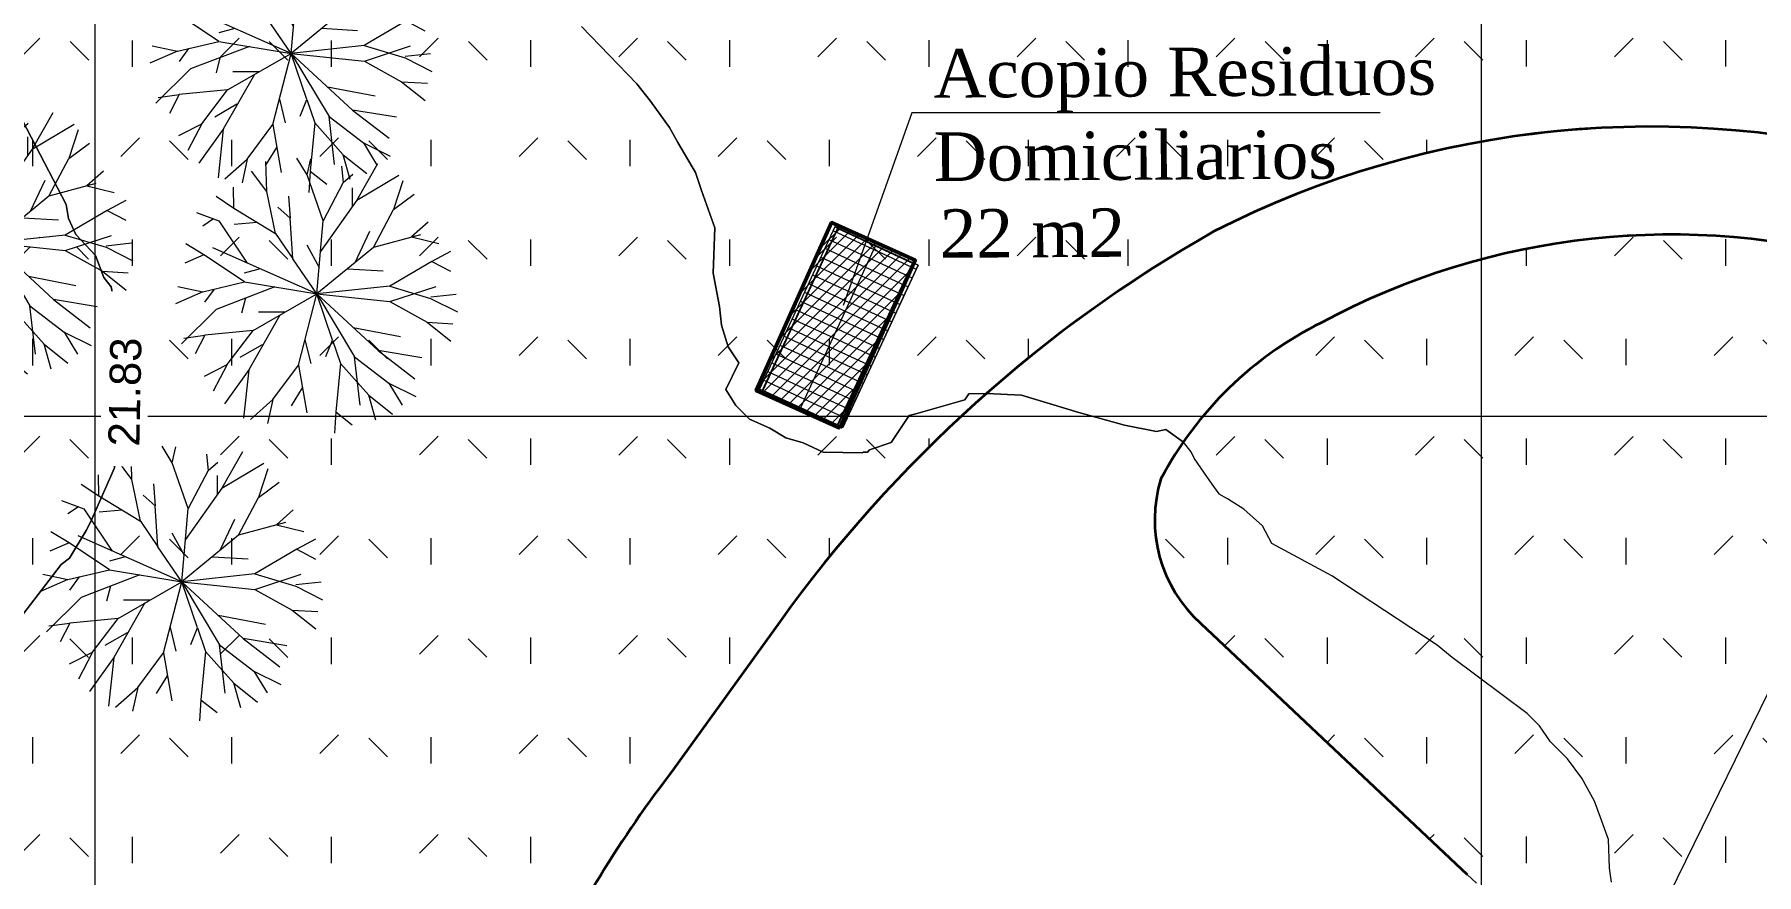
# Model space of a CAD drawing. Header units: metres. Extents: x -207 to 292, y -187 to 169.
# Drawn here: x -102.4 to -40.3, y 52.4 to 82.7 of the extents above; entities that cross this region are included whole.
import ezdxf

# ---------------------------------------------------------------- set-up
doc = ezdxf.new("R2010")
doc.units = ezdxf.units.M
for name, color, linetype, lineweight in [('A-FLOR', 7, 'Continuous', 9), ('A-ROOF', 7, 'Continuous', 9), ('A-ROOF-PATT', 7, 'Continuous', 9), ('ACHURADO', 7, 'Continuous', 9), ('arboles y arbustos', 7, 'Continuous', 9), ('BORDE CAMINO', 7, 'Continuous', 35), ('C-BLDG-PADS', 7, 'Continuous', 9), ('C-TOPO', 7, 'Continuous', 9), ('C-TOPO-LABL', 7, 'Continuous', 9), ('C-TOPO-MAJR', 7, 'Continuous', 35), ('edificios', 7, 'Continuous', 50), ('G-ANNO-TEXT', 7, 'Continuous', 9), ('grilla', 7, 'Continuous', 9), ('I-WALL', 7, 'Continuous', 9)]:
    doc.layers.add(name, color=color, linetype=linetype, lineweight=lineweight)
doc.layers.add('PR10-ARQ-PL-001-Emplazamiento-C-1_dwg', color=7, linetype='Continuous', lineweight=9, true_color=0x767676)
doc.layers.add('TEXTO', color=5, linetype='Continuous', lineweight=9, true_color=0x0000ff)
doc.styles.add('Arial_2', font='arial.ttf', dxfattribs={"height": 1.125})
doc.styles.add('Times New Roman', font='times.ttf', dxfattribs={"height": 1.75})
pattern_1 = [(90, (-655750.258, -5498481.082), (-3.592, 3.592), [0.9525, -6.232]), (45, (-655750.258, -5498481.082), (-3.5921024484, 3.5921024484), [0.9525, -4.127]), (135, (-655750.258, -5498481.082), (-3.5921024484, -3.5921024484), [0.9525, -4.127])]

# ---------------------------------------------------------------- blocks, each defined once
blk = doc.blocks.new('YADRAN_LASQUEMAS_ARQ_MO_006_E02_rvt-1-PLANTA EMPLAZAMIENTO ACTUALIZADO')
at = {"layer": 'A-ROOF-PATT', "true_color": 0x008040}
h = blk.add_hatch(dxfattribs=at)
h.set_pattern_fill('FP_50', color=116, style=0, pattern_type=2)
h.set_pattern_definition([(155.187, (-10.748, -17.468), (-0.1468803, -0.3176888), [])])
h.paths.add_polyline_path([(-74.806, 69.217), (-72.097, 75.077), (-73.569, 75.757), (-76.278, 69.898)])
h = blk.add_hatch(dxfattribs=at)
h.set_pattern_fill('FP_49', color=116, style=0, pattern_type=2)
h.set_pattern_definition([(155.187, (-10.241, -17.702), (-0.1468803, -0.3176888), [])])
h.paths.add_polyline_path([(-73.271, 68.507), (-70.561, 74.367), (-72.097, 75.077), (-74.806, 69.217)])
at = {"layer": 'A-FLOR'}
for p, q in [((-76.16, 69.854), (-73.459, 75.696)), ((-73.459, 75.696), (-76.16, 69.854)), ((-73.459, 75.696), (-70.762, 74.449)), ((-70.762, 74.449), (-73.459, 75.696)), ((-70.762, 74.449), (-73.463, 68.607)), ((-73.463, 68.607), (-70.762, 74.449)), ((-73.463, 68.607), (-76.16, 69.854)), ((-76.16, 69.854), (-73.463, 68.607))]:
    blk.add_line(p, q, dxfattribs=at)
at = {"layer": 'A-ROOF'}
for p, q in [((-73.569, 75.757), (-76.278, 69.898)), ((-73.569, 75.757), (-76.278, 69.898)), ((-72.097, 75.077), (-73.569, 75.757)), ((-73.569, 75.757), (-72.097, 75.077)), ((-72.097, 75.077), (-74.806, 69.217)), ((-72.097, 75.077), (-74.806, 69.217)), ((-70.561, 74.367), (-72.097, 75.077)), ((-72.097, 75.077), (-70.561, 74.367)), ((-73.271, 68.507), (-70.561, 74.367)), ((-70.561, 74.367), (-73.271, 68.507)), ((-74.806, 69.217), (-76.278, 69.898)), ((-76.278, 69.898), (-74.806, 69.217)), ((-73.271, 68.507), (-74.806, 69.217)), ((-74.806, 69.217), (-73.271, 68.507))]:
    blk.add_line(p, q, dxfattribs=at)
at = {"layer": 'I-WALL'}
for p, q in [((-73.468, 75.7), (-76.169, 69.859)), ((-76.169, 69.859), (-73.468, 75.7)), ((-73.459, 75.696), (-76.16, 69.854)), ((-76.16, 69.854), (-73.459, 75.696)), ((-73.468, 75.7), (-73.464, 75.709)), ((-73.464, 75.709), (-73.468, 75.7)), ((-70.758, 74.458), (-73.464, 75.709)), ((-73.464, 75.709), (-72.097, 75.077)), ((-72.101, 75.068), (-73.459, 75.696)), ((-73.459, 75.696), (-70.762, 74.449)), ((-72.097, 75.077), (-72.101, 75.068)), ((-70.762, 74.449), (-72.101, 75.068)), ((-72.097, 75.077), (-70.758, 74.458)), ((-71.463, 72.933), (-70.762, 74.449)), ((-70.762, 74.449), (-71.463, 72.933)), ((-71.454, 72.929), (-70.749, 74.454)), ((-70.749, 74.454), (-71.454, 72.929)), ((-70.758, 74.458), (-70.749, 74.454)), ((-70.758, 74.458), (-70.749, 74.454)), ((-72.794, 69.997), (-71.426, 72.957)), ((-71.426, 72.957), (-72.794, 69.997)), ((-72.785, 69.992), (-71.416, 72.952)), ((-71.416, 72.952), (-72.785, 69.992)), ((-71.454, 72.929), (-71.463, 72.933)), ((-71.454, 72.929), (-71.463, 72.933)), ((-71.426, 72.957), (-71.416, 72.952)), ((-71.426, 72.957), (-71.416, 72.952)), ((-76.173, 69.849), (-76.169, 69.859)), ((-76.169, 69.859), (-76.173, 69.849)), ((-76.173, 69.849), (-73.458, 68.594)), ((-74.806, 69.217), (-76.173, 69.849)), ((-76.16, 69.854), (-74.802, 69.226)), ((-73.463, 68.607), (-76.16, 69.854)), ((-73.463, 68.607), (-72.798, 70.045)), ((-72.798, 70.045), (-73.463, 68.607)), ((-73.454, 68.603), (-72.789, 70.041)), ((-72.789, 70.041), (-73.454, 68.603)), ((-72.798, 70.045), (-72.789, 70.041)), ((-72.798, 70.045), (-72.789, 70.041)), ((-72.785, 69.992), (-72.794, 69.997)), ((-72.785, 69.992), (-72.794, 69.997)), ((-74.806, 69.217), (-74.802, 69.226)), ((-73.458, 68.594), (-74.806, 69.217)), ((-74.802, 69.226), (-73.463, 68.607)), ((-73.454, 68.603), (-73.458, 68.594)), ((-73.458, 68.594), (-73.454, 68.603))]:
    blk.add_line(p, q, dxfattribs=at)
blk = doc.blocks.new('PR10-ARQ-PL-001-Emplazamiento-C-1_dwg_PR10-ARQ-PL-001-Emplazamiento-WIP-A_dwg_arbolito2-671575-PLANTA EMPLAZAMIENTO-674710-PLANTA EMPLAZAMIENTO ACTUALIZADO')
at = {"layer": 'arboles y arbustos'}
for p, q in [((-1368, 3061), (-1929, 3801)), ((79, 3660), (-283, 4264)), ((1704, 3199), (1704, 2495)), ((3531, 3446), (3194, 2410)), ((1878, 2746), (565, 895)), ((-3295, 2076), (-3678, 1817)), ((-2547, 1888), (-1721, 1960)), ((2336, 1620), (1807, 496)), ((-3637, 777), (-4331, 473)), ((76, 1135), (516, 326)), ((-1609, 271), (-2183, 115)), ((2821, 188), (1534, 261)), ((-3676, -555), (-4665, -988)), ((-3269, -458), (-3616, -929)), ((3068, -911), (4732, -361)), ((-2140, -787), (-2280, -1329)), ((5457, -647), (4542, -746)), ((-716, -1292), (-1676, -1292)), ((1739, -1838), (3454, -2164)), ((4413, -1655), (5341, -1707)), ((-4369, -2226), (-3610, -2120)), ((-2328, -2920), (-1527, -2458)), ((6, -2283), (211, -3139)), ((-2796, -3175), (-3300, -4141)), ((-2023, -3367), (-2208, -5117)), ((-482, -4668), (-87, -4026)), ((3034, -3854), (4001, -4335)), ((-1156, -4443), (-1342, -5303)), ((1114, -4886), (1071, -5652))]:
    blk.add_line(p, q, dxfattribs=at)
at = {"layer": 'arboles y arbustos', "flags": 128}
for points in [[(-2560, 2465), (-1063, 1554), (-1368, 3061), (-1401, 4150)], [(1385, 3388), (661, 2007), (79, 3660), (221, 4243)], [(1322, 3974), (1385, 3388), (1728, 3690)], [(2623, 4059), (1878, 2746), (3390, 3652)], [(-3197, 2891), (-2560, 2465), (-2576, 3223)], [(-589, 2897), (-531, 2106), (-968, 2495)], [(4172, 1505), (2480, 1049), (3194, 2410), (3940, 2964)], [(-3908, 2302), (-3099, 2004), (-2078, 473)], [(-1063, 1554), (-433, 633), (-531, 2106)], [(2480, 1049), (433, -633), (661, 2007)], [(4449, 1960), (3842, 1426), (4838, 1183)], [(-4583, -358), (-3676, -555), (-2181, -197), (-3637, 777), (-4292, 1176)], [(-2181, -197), (433, -633), (-3312, 1026)], [(-1866, -1951), (433, -633), (-433, 633)], [(5254, 901), (4577, 540), (5249, 185)], [(4577, 540), (3067, -348), (433, -633), (2646, -2675)], [(-1080, -381), (-3199, -1193), (-4453, -2432)], [(3067, -348), (4539, -791), (5502, -1281)], [(-230, -3198), (433, -633), (1795, -2906)], [(997, -2297), (433, -633), (3068, -911), (4413, -1655), (5264, -2335)], [(-898, -1396), (-2023, -3367), (-2901, -4596)], [(-3623, -3597), (-2796, -3175), (-1866, -1951), (-3610, -2120), (-3954, -2795)], [(757, -2895), (997, -2297), (1284, -3142)], [(1996, -4647), (1795, -2906), (3034, -3854), (3507, -4643)], [(4224, -2938), (2646, -2675), (3965, -3695)], [(-1963, -5161), (-1156, -4443), (-230, -3198), (68, -4925)], [(2305, -4291), (1284, -3142), (1114, -4886), (1710, -5354)], [(2561, -5184), (2305, -4291), (3157, -4971)]]:
    blk.add_lwpolyline(points, dxfattribs=at)
blk = doc.blocks.new('PR10-ARQ-PL-001-Emplazamiento-C-1_dwg-674643-PLANTA EMPLAZAMIENTO ACTUALIZADO')
at = {"lineweight": 9, "true_color": 0x0000ff}
h = blk.add_hatch(dxfattribs=at)
h.set_pattern_fill('FP_4', color=5, style=0, pattern_type=2)
h.set_pattern_definition([(45, (0, 0), (-0.2245064, 0.2245064), [])])
h.paths.add_polyline_path([(-73.384, 68.489), (-70.664, 74.551), (-73.682, 75.909), (-76.402, 69.847), (-73.426, 68.507)])
at = {"layer": 'ACHURADO'}
h = blk.add_hatch(dxfattribs=at)
h.set_pattern_fill('FP_1', color=256, style=0, pattern_type=2)
h.set_pattern_definition(pattern_1)
h.paths.add_polyline_path([(-161.771, -49.779), (-127.862, -43.679), (-120.948, -28.309), (-111.803, -11.418), (-104.331, 0.453), (-97.266, 16.755), (-92.284, 29.861), (-84.153, 48.383), (-83.895, 48.922), (-83.576, 49.56), (-83.246, 50.193), (-82.906, 50.82), (-82.555, 51.442), (-82.193, 52.057), (-81.821, 52.666), (-81.047, 53.865), (-80.645, 54.455), (-80.233, 55.037), (-79.811, 55.613), (-79.38, 56.182), (-75.091, 62.133), (-74.617, 62.76), (-74.134, 63.38), (-73.641, 63.992), (-73.138, 64.596), (-72.625, 65.192), (-72.103, 65.779), (-71.572, 66.359), (-70.664, 67.305), (-70.482, 67.491), (-69.923, 68.045), (-69.356, 68.589), (-68.78, 69.124), (-68.196, 69.65), (-67.003, 70.673), (-66.394, 71.17), (-65.778, 71.658), (-65.153, 72.136), (-64.522, 72.603), (-63.882, 73.061), (-63.236, 73.508), (-62.583, 73.945), (-61.922, 74.371), (-61.255, 74.787), (-60.582, 75.192), (-59.902, 75.586), (-59.306, 75.883), (-58.704, 76.167), (-58.097, 76.441), (-57.486, 76.702), (-56.869, 76.952), (-56.247, 77.19), (-55.621, 77.416), (-54.991, 77.63), (-54.357, 77.832), (-53.077, 78.199), (-52.433, 78.364), (-51.785, 78.517), (-51.134, 78.658), (-50.481, 78.785), (-49.826, 78.901), (-49.168, 79.003), (-48.509, 79.093), (-47.848, 79.171), (-47.185, 79.236), (-45.858, 79.327), (-45.193, 79.354), (-44.527, 79.367), (-43.862, 79.368), (-43.196, 79.357), (-42.531, 79.332), (-41.867, 79.295), (-41.203, 79.245), (-40.54, 79.183), (-39.879, 79.108), (-39.219, 79.02), (-38.562, 78.919), (-37.906, 78.806), (-37.252, 78.68), (-36.601, 78.542), (-35.953, 78.392), (-35.308, 78.229), (-34.666, 78.053), (47.551, 57.663), (47.81, 57.578), (48.073, 57.505), (48.338, 57.445), (48.607, 57.396), (48.877, 57.361), (49.148, 57.338), (49.421, 57.327), (49.693, 57.329), (49.966, 57.344), (50.237, 57.372), (50.506, 57.412), (50.774, 57.464), (51.038, 57.529), (51.3, 57.606), (51.811, 57.797), (52.059, 57.909), (52.301, 58.033), (52.538, 58.169), (52.768, 58.315), (52.991, 58.471), (53.207, 58.638), (53.414, 58.815), (53.614, 59.001), (53.804, 59.196), (53.985, 59.4), (54.156, 59.612), (54.318, 59.831), (54.469, 60.058), (54.609, 60.292), (54.738, 60.532), (54.856, 60.778), (54.962, 61.028), (55.057, 61.284), (55.14, 61.544), (55.21, 61.807), (55.269, 62.073), (55.314, 62.342), (55.348, 62.613), (55.368, 62.884), (55.486, 68.004), (-83.704, 141.488), (-151.221, -23.933)])
h.paths.add_polyline_path([(-98.109, 19.735), (-100.027, 20.525), (-97.678, 26.227), (-95.761, 25.431), (-97.988, 20.027)])
h.paths.add_polyline_path([(-94.264, 28.288), (-97.543, 29.64), (-95.193, 35.341), (-91.917, 33.984), (-94.257, 28.306)])
h.paths.add_polyline_path([(-88.37, 41.33), (-91.648, 42.682), (-89.298, 48.383), (-86.02, 47.032), (-88.359, 41.356)])
h.paths.add_polyline_path([(-107.511, 62.681), (-109.81, 61.362), (-111.554, 61.194), (-112.168, 61.108), (-111.143, 62.121), (-109.024, 62.933)])
h.paths.add_polyline_path([(-107.511, 62.681), (-104.877, 62.965), (-103.986, 62.697), (-104.876, 62.403)])
h.paths.add_polyline_path([(-106.042, 59.476), (-106.66, 60.171), (-107.511, 62.681), (-106.15, 60.408)])
h.paths.add_polyline_path([(-97.117, 62.944), (-99.416, 61.625), (-101.16, 61.457), (-101.774, 61.371), (-100.749, 62.384), (-98.63, 63.196)])
h.paths.add_polyline_path([(-95.648, 59.739), (-96.266, 60.434), (-97.117, 62.944), (-95.756, 60.671)])
h.paths.add_polyline_path([(-94.482, 62.666), (-97.117, 62.944), (-94.483, 63.228), (-93.592, 62.96)])
h.paths.add_polyline_path([(-104.12, 64.725), (-104.103, 64.74), (-104.082, 64.735)])
h.paths.add_polyline_path([(-103.959, 75.174), (-101.325, 75.458), (-100.433, 75.19), (-101.324, 74.896)])
h.paths.add_polyline_path([(-108.615, 73.601), (-107.591, 74.613), (-105.472, 75.426), (-103.959, 75.174), (-106.258, 73.855), (-108.002, 73.687)])
h.paths.add_polyline_path([(-100.567, 77.218), (-100.55, 77.233), (-100.53, 77.228)])
h = blk.add_hatch(dxfattribs=at)
h.set_pattern_fill('FP_1', color=256, style=0, pattern_type=2)
h.set_pattern_definition(pattern_1)
h.paths.add_polyline_path([(59.041, -16.039), (59.364, -16.033), (59.687, -16.016), (60.008, -15.986), (60.647, -15.89), (60.963, -15.823), (61.276, -15.745), (61.586, -15.654), (61.893, -15.552), (62.195, -15.438), (62.493, -15.313), (62.785, -15.176), (63.072, -15.028), (63.354, -14.87), (63.629, -14.701), (63.929, -14.498), (64.158, -14.331), (64.412, -14.131), (64.658, -13.922), (64.896, -13.704), (65.124, -13.389), (65.342, -13.067), (65.748, -12.404), (65.934, -12.064), (66.111, -11.717), (66.276, -11.365), (66.43, -11.009), (66.573, -10.647), (66.704, -10.282), (66.824, -9.912), (66.932, -9.539), (67.114, -8.783), (67.186, -8.401), (67.247, -8.017), (67.296, -7.632), (67.332, -7.245), (67.357, -6.857), (67.369, -6.469), (67.369, -6.08), (67.357, -5.692), (67.333, -5.304), (67.296, -4.917), (67.248, -4.531), (67.145, -4.229), (67.031, -3.931), (66.905, -3.637), (66.768, -3.349), (66.62, -3.066), (66.46, -2.79), (66.289, -2.52), (66.108, -2.257), (65.917, -2.001), (65.716, -1.754), (65.505, -1.514), (65.285, -1.283), (65.055, -1.06), (64.817, -0.847), (64.571, -0.644), (64.318, -0.45), (64.056, -0.267), (63.788, -0.094), (63.513, 0.068), (63.231, 0.219), (62.944, 0.359), (62.652, 0.487), (62.355, 0.604), (62.053, 0.709), (61.748, 0.802), (61.439, 0.883), (5.169, 22.379), (4.873, 21.694), (5.024, 21.629), (4.838, 21.197), (4.475, 21.353), (4.661, 21.785), (5.064, 22.42), (-8.141, 27.464), (-11.428, 19.295), (-11.308, 19.263), (-10.055, 22.413), (17.624, 11.442), (13.769, 2.141), (23.162, -1.582), (22.598, -2.976), (22.412, -2.902), (22.901, -1.694), (13.506, 2.03), (17.362, 11.331), (-9.943, 22.154), (-11.202, 18.99), (-12.658, 19.567), (-15.42, 12.653), (12.68, 1.43), (12.748, 1.614), (12.594, 1.671), (12.757, 2.112), (13.128, 1.975), (12.965, 1.534), (12.865, 1.357), (13.051, 1.282), (13.056, 1.293), (18.049, -1.169), (18.54, -1.447), (19.037, -1.715), (19.539, -1.974), (20.045, -2.224), (20.557, -2.464), (21.072, -2.694), (21.592, -2.915), (22.116, -3.125), (22.643, -3.326), (56.499, -15.638), (56.809, -15.73), (57.121, -15.811), (57.437, -15.879), (57.755, -15.936), (58.075, -15.98), (58.396, -16.012), (58.719, -16.031)])
h.paths.add_polyline_path([(59.435, -14.371), (59.32, -14.791), (59.507, -14.398), (59.652, -14.451), (59.815, -14.011), (59.445, -13.873), (59.281, -14.314)])
h.paths.add_polyline_path([(59.169, -15.31), (59.097, -15.283), (59.474, -14.266), (59.451, -14.243), (59.426, -14.184), (59.426, -14.151), (59.45, -14.091), (59.5, -14.051), (59.531, -14.042), (59.596, -14.048), (59.624, -14.063), (59.666, -14.112), (59.678, -14.176), (59.657, -14.237), (59.609, -14.279), (59.546, -14.293), (59.47, -14.498)])
h.paths.add_polyline_path([(4.383, 63.836), (3.539, 60.674), (-14.168, 65.398), (-13.344, 68.488), (-11.308, 67.954)])
h.paths.add_polyline_path([(74.079, 11.515), (74.419, 11.517), (74.759, 11.532), (75.098, 11.559), (75.436, 11.598), (75.773, 11.649), (76.107, 11.712), (76.439, 11.787), (76.768, 11.874), (77.093, 11.974), (77.415, 12.084), (77.732, 12.207), (78.045, 12.34), (78.353, 12.485), (78.655, 12.641), (78.952, 12.808), (79.242, 12.985), (79.803, 13.371), (80.072, 13.579), (80.334, 13.796), (87.871, 25.73), (88.01, 26.122), (88.137, 26.518), (88.253, 26.918), (88.357, 27.321), (88.448, 27.727), (88.528, 28.135), (88.596, 28.545), (88.651, 28.958), (88.695, 29.371), (88.726, 29.786), (88.745, 30.202), (88.752, 30.618), (88.747, 31.034), (88.729, 31.449), (88.699, 31.864), (88.657, 32.278), (88.602, 32.691), (88.536, 33.101), (88.457, 33.51), (88.367, 33.916), (88.264, 34.319), (88.15, 34.719), (88.024, 35.116), (87.886, 35.509), (87.738, 35.897), (87.577, 36.28), (87.405, 36.659), (87.223, 37.033), (87.029, 37.401), (86.824, 37.764), (86.297, 38.565), (86.017, 38.954), (85.727, 39.337), (85.428, 39.711), (85.118, 40.078), (84.799, 40.436), (84.471, 40.786), (84.133, 41.127), (83.787, 41.459), (83.432, 41.781), (83.069, 42.094), (82.698, 42.398), (82.318, 42.692), (81.931, 42.975), (81.537, 43.249), (81.136, 43.512), (80.728, 43.764), (80.313, 44.005), (79.466, 44.455), (79.034, 44.662), (78.596, 44.859), (77.219, 45.433), (76.281, 45.811), (75.338, 46.178), (74.048, 46.657), (72.639, 47.151), (71.523, 47.529), (70.56, 47.838), (69.324, 48.214), (67.648, 48.694), (66.591, 48.976), (65.641, 49.218), (64.706, 49.444), (63.72, 49.67), (62.731, 49.884), (61.74, 50.086), (60.746, 50.276), (59.75, 50.454), (58.645, 50.636), (57.752, 50.773), (56.75, 50.915), (47.138, 52.618), (4.383, 63.836), (4.455, 64.106), (-13.253, 68.83), (-13.344, 68.488), (-37.173, 74.741), (-37.73, 74.868), (-38.29, 74.983), (-38.852, 75.087), (-39.416, 75.178), (-39.983, 75.257), (-40.55, 75.324), (-41.119, 75.379), (-41.689, 75.422), (-42.26, 75.452), (-42.831, 75.47), (-43.403, 75.476), (-43.974, 75.469), (-44.546, 75.451), (-45.116, 75.42), (-45.686, 75.377), (-46.29, 75.317), (-46.823, 75.254), (-47.389, 75.174), (-47.953, 75.083), (-48.515, 74.979), (-49.075, 74.863), (-49.632, 74.735), (-50.186, 74.595), (-50.737, 74.444), (-51.285, 74.28), (-51.829, 74.105), (-52.369, 73.919), (-53.282, 73.572), (-53.437, 73.511), (-53.964, 73.29), (-54.486, 73.057), (-55.004, 72.814), (-55.515, 72.559), (-56.744, 71.906), (-57.096, 71.695), (-57.441, 71.473), (-57.779, 71.241), (-58.11, 70.999), (-58.433, 70.746), (-58.748, 70.483), (-59.055, 70.211), (-59.353, 69.929), (-59.642, 69.638), (-59.922, 69.339), (-60.454, 68.714), (-60.704, 68.39), (-60.945, 68.058), (-61.176, 67.718), (-61.395, 67.372), (-61.604, 67.019), (-61.802, 66.66), (-61.87, 66.421), (-61.925, 66.178), (-61.969, 65.934), (-62.001, 65.687), (-62.02, 65.44), (-62.027, 65.191), (-62.022, 64.943), (-62.005, 64.695), (-61.975, 64.448), (-61.933, 64.203), (-61.88, 63.961), (-61.814, 63.721), (-61.736, 63.485), (-61.647, 63.253), (-61.546, 63.026), (-61.435, 62.804), (-61.312, 62.588), (-61.179, 62.378), (-61.036, 62.175), (-60.883, 61.979), (-60.72, 61.792), (-60.549, 61.612), (-60.368, 61.441), (-50.261, 51.92), (-50.001, 51.703), (-49.733, 51.495), (-49.459, 51.296), (-49.178, 51.107), (-48.891, 50.927), (-48.598, 50.756), (-48.299, 50.596), (-47.995, 50.446), (-47.687, 50.305), (-47.373, 50.176), (-47.056, 50.057), (-46.735, 49.949), (-46.41, 49.851), (-36.452, 46.747), (-35.977, 46.589), (-35.734, 46.527), (-35.489, 46.476), (-35.241, 46.437), (-34.992, 46.409), (-34.742, 46.393), (-34.491, 46.388), (-34.241, 46.395), (-33.991, 46.414), (-33.742, 46.445), (-33.495, 46.487), (-33.25, 46.54), (-32.77, 46.681), (-32.535, 46.769), (-32.304, 46.867), (-32.078, 46.975), (-31.858, 47.094), (-31.643, 47.224), (-31.45, 47.401), (-31.249, 47.57), (-31.041, 47.729), (-30.825, 47.877), (-30.602, 48.016), (-30.373, 48.143), (-30.138, 48.26), (-29.898, 48.365), (-29.653, 48.459), (-29.404, 48.541), (-29.152, 48.611), (-28.896, 48.67), (-28.638, 48.716), (-28.378, 48.749), (-28.117, 48.771), (-27.855, 48.78), (-27.593, 48.776), (-27.331, 48.76), (-27.07, 48.732), (-24.049, 48.124), (-23.556, 49.669), (-25.589, 50.294), (-22.166, 61.011), (-15.021, 58.813), (-18.448, 48.083), (-20.309, 48.655), (-20.499, 48.062), (-5.734, 43.445), (-2.274, 54.307), (4.216, 52.278), (0.775, 41.473), (44.657, 23.108), (70.133, 12.433), (70.443, 12.292), (70.757, 12.162), (71.076, 12.044), (71.4, 11.937), (71.726, 11.843), (72.056, 11.759), (72.389, 11.688), (72.724, 11.629), (73.061, 11.583), (73.399, 11.548), (73.739, 11.525)])
h.paths.add_polyline_path([(21.235, 33.748), (18.993, 34.754), (19.006, 34.782), (18.943, 34.811), (21.382, 40.36), (23.596, 39.341), (23.56, 39.258), (23.681, 39.203), (21.238, 33.756)])
h.paths.add_polyline_path([(18.447, 34.97), (16.233, 35.988), (18.672, 41.537), (20.887, 40.519), (20.81, 40.346), (20.848, 40.329), (18.483, 35.052)])
h.paths.add_polyline_path([(15.019, 36.371), (12.777, 37.376), (13.084, 38.06), (15.244, 42.974), (17.51, 41.926), (15.032, 36.401)])
h.paths.add_polyline_path([(2.765, 57.283), (1.587, 57.283), (1.592, 57.399), (1.609, 57.513), (1.637, 57.625), (1.676, 57.735), (1.726, 57.839), (1.785, 57.938), (1.854, 58.031), (1.932, 58.117), (2.018, 58.195), (2.111, 58.263), (2.21, 58.323), (2.314, 58.372), (2.423, 58.411), (2.535, 58.439), (2.65, 58.456), (2.765, 58.456), (2.765, 57.399)])
h.paths.add_polyline_path([(2.765, 56.104), (2.765, 57.283), (3.944, 57.283), (3.939, 57.168), (3.922, 57.053), (3.894, 56.941), (3.85, 56.822), (3.805, 56.727), (3.746, 56.628), (3.677, 56.535), (3.599, 56.45), (3.513, 56.372), (3.42, 56.303), (3.321, 56.244), (3.217, 56.194), (3.108, 56.155), (2.995, 56.127), (2.881, 56.11)])
at = {"layer": 'BORDE CAMINO'}
for p, q in [((-75.554, 61.498), (-79.38, 56.182)), ((-60.368, 61.441), (-50.76, 52.38))]:
    blk.add_line(p, q, dxfattribs=at)
for centre, radius, start, end in [((-44.137, 44.634), 34.736, 74.17634, 116.99028), ((-35.518, 32.756), 49.285, 119.65264, 144.32506), ((-43.391, 48.815), 26.661, 74.05647, 118.27859), ((-50.136, 60.474), 13.204, 116.47095, 152.06627), ((-57.005, 65.171), 5.023, 162.75959, 227.95644), ((-45.906, 30.329), 42.295, 142.31994, 154.88817)]:
    blk.add_arc(centre, radius, start, end, dxfattribs=at)
at = {"layer": 'C-BLDG-PADS', "flags": 128}
blk.add_lwpolyline([(-73.459, 75.696), (-70.762, 74.449), (-73.463, 68.607), (-76.16, 69.854)], close=True, dxfattribs=at)
at = {"layer": 'C-TOPO', "flags": 128}
for points in [[(-82.062, 52.255), (-81.517, 53.149), (-81.106, 53.76), (-80.481, 54.689), (-79.38, 56.182), (-75.554, 61.498), (-74.577, 62.799), (-74.28, 63.195), (-72.934, 64.835), (-71.518, 66.416), (-71.462, 66.473), (-71.304, 66.636), (-71.147, 66.796), (-70.371, 67.591), (-70.036, 67.935), (-68.489, 69.388), (-66.882, 70.773), (-65.216, 72.088), (-65.207, 72.095), (-65.119, 72.158), (-65.103, 72.17), (-65.055, 72.205), (-63.546, 73.294), (-63.495, 73.33), (-63.231, 73.505), (-61.93, 74.361), (-61.723, 74.497), (-60.545, 75.202), (-60.135, 75.447), (-59.902, 75.586), (-59.473, 75.79), (-58.228, 76.383), (-57.889, 76.523), (-56.514, 77.09), (-55.755, 77.356), (-55.158, 77.566), (-54.765, 77.704), (-52.986, 78.224), (-52.652, 78.302), (-52.441, 78.352), (-51.181, 78.648), (-49.632, 78.926), (-49.356, 78.975), (-48.437, 79.09), (-48.418, 79.092), (-47.517, 79.205), (-46.412, 79.283), (-46.3, 79.291), (-45.668, 79.336), (-43.814, 79.368), (-43.329, 79.351), (-41.962, 79.301), (-41.248, 79.237), (-40.115, 79.136)], [(-40.115, 79.136), (-41.248, 79.237), (-41.962, 79.301), (-43.329, 79.351), (-43.814, 79.368), (-45.668, 79.336), (-46.3, 79.291), (-46.412, 79.283), (-47.517, 79.205), (-48.418, 79.092), (-48.437, 79.09), (-49.356, 78.975), (-49.632, 78.926), (-51.181, 78.648), (-52.441, 78.352), (-52.652, 78.302), (-52.986, 78.224), (-54.765, 77.704), (-55.158, 77.566), (-55.755, 77.356), (-56.514, 77.09), (-57.889, 76.523), (-58.228, 76.383), (-59.473, 75.79), (-59.902, 75.586), (-60.135, 75.447), (-60.545, 75.202), (-61.723, 74.497), (-61.93, 74.361), (-63.231, 73.505), (-63.495, 73.33), (-63.546, 73.294), (-65.055, 72.205), (-65.103, 72.17), (-65.119, 72.158), (-65.207, 72.095), (-65.216, 72.088), (-66.882, 70.773), (-68.489, 69.388), (-70.036, 67.935), (-70.371, 67.591), (-71.147, 66.796), (-71.304, 66.636), (-71.462, 66.473), (-71.518, 66.416), (-72.934, 64.835), (-74.28, 63.195), (-74.577, 62.799), (-75.554, 61.498), (-79.38, 56.182), (-80.481, 54.689), (-81.106, 53.76), (-81.517, 53.149), (-82.062, 52.255)], [(-39.156, 75.137), (-40.725, 75.342), (-42.304, 75.454), (-43.886, 75.471), (-45.467, 75.395), (-45.481, 75.393), (-45.708, 75.369), (-45.714, 75.368), (-45.722, 75.367), (-47.041, 75.225), (-47.9, 75.08), (-48.324, 75.008), (-48.601, 74.962), (-49.309, 74.799), (-49.987, 74.643), (-50.143, 74.607), (-51.662, 74.16), (-53.151, 73.625), (-54.606, 73.002), (-56.022, 72.294), (-56.921, 71.802), (-57.601, 71.357), (-57.779, 71.241), (-58.416, 70.751), (-58.543, 70.653), (-58.591, 70.616), (-58.996, 70.251), (-59.353, 69.929), (-59.464, 69.812), (-60.059, 69.186), (-60.704, 68.39), (-61.287, 67.546), (-61.802, 66.66), (-61.951, 66.043), (-62.022, 65.412), (-62.021, 65.398), (-62.012, 64.778), (-61.927, 64.181), (-61.922, 64.149), (-61.754, 63.537), (-61.736, 63.492), (-61.714, 63.441), (-61.521, 62.976), (-61.51, 62.952), (-61.393, 62.748), (-61.195, 62.401), (-60.812, 61.895), (-60.368, 61.441), (-54.987, 56.367), (-53.032, 54.522), (-52.042, 53.589), (-51.688, 53.255), (-51.046, 52.65), (-50.76, 52.38), (-50.415, 52.067)], [(-39.156, 75.137), (-40.725, 75.342), (-42.304, 75.454), (-43.886, 75.471), (-45.467, 75.395), (-45.481, 75.393), (-45.708, 75.369), (-45.714, 75.368), (-45.722, 75.367), (-47.041, 75.225), (-47.9, 75.08), (-48.324, 75.008), (-48.601, 74.962), (-49.309, 74.799), (-49.987, 74.643), (-50.143, 74.607), (-51.662, 74.16), (-53.151, 73.625), (-54.606, 73.002), (-56.022, 72.294), (-56.921, 71.802), (-57.601, 71.357), (-57.779, 71.241), (-58.416, 70.751), (-58.543, 70.653), (-58.591, 70.616), (-58.996, 70.251), (-59.353, 69.929), (-59.464, 69.812), (-60.059, 69.186), (-60.704, 68.39), (-61.287, 67.546), (-61.802, 66.66), (-61.951, 66.043), (-62.022, 65.412), (-62.021, 65.398), (-62.012, 64.778), (-61.927, 64.181), (-61.922, 64.149), (-61.754, 63.537), (-61.736, 63.492), (-61.714, 63.441), (-61.521, 62.976), (-61.51, 62.952), (-61.393, 62.748), (-61.195, 62.401), (-60.812, 61.895), (-60.368, 61.441), (-54.987, 56.367), (-53.032, 54.522), (-52.042, 53.589), (-51.688, 53.255), (-51.046, 52.65), (-50.76, 52.38), (-50.415, 52.067)]]:
    blk.add_lwpolyline(points, dxfattribs=at)
blk.add_lwpolyline([(-70.762, 74.449), (-73.459, 75.696), (-72.111, 75.072), (-70.762, 74.449), (-71.309, 73.265), (-72.557, 70.566), (-73.463, 68.607), (-74.811, 69.231), (-76.16, 69.854), (-75.569, 71.132), (-75.006, 72.35), (-73.459, 75.696), (-75.006, 72.35), (-73.459, 75.696), (-72.111, 75.072), (-70.762, 74.449), (-71.309, 73.265), (-72.557, 70.566), (-73.463, 68.607), (-74.811, 69.231), (-76.16, 69.854), (-75.569, 71.132), (-75.006, 72.35), (-75.569, 71.132), (-76.16, 69.854), (-74.811, 69.231), (-73.463, 68.607), (-72.557, 70.566), (-71.309, 73.265), (-70.762, 74.449), (-72.111, 75.072), (-73.459, 75.696), (-76.16, 69.854), (-73.463, 68.607)], close=True, dxfattribs=at)
at = {"layer": 'C-TOPO-MAJR', "color": 1, "lineweight": 9, "true_color": 0xff0000, "flags": 128}
for points in [[(-103.33, 80.49), (-101.29, 76.561), (-101.204, 76.05), (-100.94, 75.476), (-100.236, 74.717), (-99.933, 73.929), (-99.672, 73.587), (-99.287, 71.712), (-99.126, 71.396), (-99.162, 69.61), (-99.088, 69.306), (-99.519, 67.431), (-99.551, 67.058), (-100.397, 65.119), (-100.572, 64.8), (-101.174, 63.797), (-101.471, 63.569), (-103.01, 61.566)], [(-45.557, 52.105), (-45.621, 52.611), (-45.662, 53.649), (-45.952, 54.435), (-46.169, 55.023), (-46.619, 55.86), (-47.143, 56.558), (-47.746, 57.17), (-48.146, 57.747), (-48.589, 58.193), (-51.299, 60.209), (-51.842, 60.657), (-55.635, 63.155), (-57.805, 64.33), (-58.143, 64.967), (-58.807, 65.57), (-59.403, 65.934), (-59.699, 66.109), (-59.703, 66.115), (-59.897, 66.387), (-60.126, 66.712), (-60.601, 67.412), (-60.711, 67.631), (-60.985, 67.983), (-61.626, 68.443), (-61.958, 68.369), (-63.114, 68.6), (-64.76, 69.055), (-66.834, 69.678), (-68.078, 69.742), (-68.736, 69.728), (-68.879, 69.515), (-70.647, 69.012), (-70.878, 68.946), (-71.538, 67.975), (-72.313, 67.708), (-72.382, 67.621), (-72.539, 67.621), (-72.564, 67.595), (-73.987, 67.627), (-74.712, 67.962), (-75.327, 68.137), (-75.915, 68.483), (-76.641, 68.819), (-77.135, 69.305), (-77.492, 69.879), (-77.028, 70.846), (-77.41, 71.423), (-77.655, 72.205), (-77.73, 72.885), (-77.953, 74.077), (-77.895, 75.72), (-78.375, 77.064), (-78.591, 77.709), (-79.23, 78.802), (-79.529, 79.34), (-80.212, 80.286), (-80.702, 80.916), (-82.701, 82.988)]]:
    blk.add_lwpolyline(points, dxfattribs=at)
at = {"layer": 'edificios'}
for p, q in [((-70.715, 74.438), (-73.357, 68.548)), ((-73.357, 68.548), (-73.384, 68.489))]:
    blk.add_line(p, q, dxfattribs=at)
at = {"layer": 'edificios', "flags": 128}
blk.add_lwpolyline([(-73.384, 68.489), (-76.402, 69.847), (-73.682, 75.909), (-70.664, 74.551), (-70.715, 74.438)], dxfattribs=at)
at = {"layer": 'grilla'}
for p, q in [((-100.258, 166.258), (-100.258, -186.737)), ((-50.258, 166.258), (-50.258, -114.169)), ((-207.182, 68.918), (-74.159, 68.918)), ((-74.159, 68.918), (-73.081, 68.918)), ((-73.081, 68.918), (240.531, 68.918))]:
    blk.add_line(p, q, dxfattribs=at)
at = {"layer": 'TEXTO'}
blk.add_line((-72.44, 75.236), (-73.268, 72.918), dxfattribs=at)
at = {"layer": 'TEXTO', "flags": 128}
blk.add_lwpolyline([(-53.896, 79.872), (-70.785, 79.872), (-72.44, 75.236)], dxfattribs=at)
at = {"xscale": 0.001, "yscale": 0.001, "zscale": 0.001}
for p in [(-93.603, 82.645), (-104.392, 75.807), (-92.682, 73.965), (-97.55, 63.577)]:
    blk.add_blockref('PR10-ARQ-PL-001-Emplazamiento-C-1_dwg_PR10-ARQ-PL-001-Emplazamiento-WIP-A_dwg_arbolito2-671575-PLANTA EMPLAZAMIENTO-674710-PLANTA EMPLAZAMIENTO ACTUALIZADO', p, dxfattribs=at)
at = {"layer": 'C-TOPO-LABL', "insert": (-99.775, 67.404), "char_height": 1.125, "width": 5.2338, "attachment_point": 1, "rotation": 88.86622, "line_spacing_factor": 0.941778, "style": 'Arial_2'}
blk.add_mtext(' 21.83', dxfattribs=at)
at = {"layer": 'TEXTO', "char_height": 1.75, "attachment_point": 1, "rotation": 0.34316, "line_spacing_factor": 1.029793, "style": 'Times New Roman'}
for s, insert, width in [('Acopio Residuos\\PDomiciliarios', (-70.017, 82.163), 21.63428), ('22 m2', (-69.785, 76.385), 7.95895)]:
    blk.add_mtext(s, dxfattribs=dict(at, insert=insert, width=width))

msp = doc.modelspace()

# ---------------------------------------------------------------- linework, layer by layer
at = {"layer": 'C-BLDG-PADS'}
for p, q in [((-76.16, 69.854), (-73.459, 75.696)), ((-73.459, 75.696), (-70.762, 74.449)), ((-70.762, 74.449), (-73.463, 68.607)), ((-73.463, 68.607), (-76.16, 69.854))]:
    msp.add_line(p, q, dxfattribs=at)
at = {"layer": 'C-TOPO'}
for p, q in [((-51.181, 78.648), (-49.632, 78.926)), ((-49.632, 78.926), (-51.181, 78.648)), ((-49.632, 78.926), (-49.356, 78.975)), ((-49.356, 78.975), (-49.632, 78.926)), ((-49.356, 78.975), (-48.437, 79.09)), ((-48.437, 79.09), (-49.356, 78.975)), ((-48.437, 79.09), (-48.418, 79.092)), ((-48.418, 79.092), (-48.437, 79.09)), ((-48.418, 79.092), (-47.517, 79.205)), ((-47.517, 79.205), (-48.418, 79.092)), ((-47.517, 79.205), (-46.412, 79.283)), ((-46.412, 79.283), (-47.517, 79.205)), ((-46.412, 79.283), (-46.3, 79.291)), ((-46.3, 79.291), (-46.412, 79.283)), ((-46.3, 79.291), (-45.668, 79.336)), ((-45.668, 79.336), (-46.3, 79.291)), ((-45.668, 79.336), (-43.814, 79.368)), ((-43.814, 79.368), (-45.668, 79.336)), ((-43.814, 79.368), (-43.329, 79.351)), ((-43.329, 79.351), (-43.814, 79.368)), ((-43.329, 79.351), (-41.962, 79.301)), ((-41.962, 79.301), (-43.329, 79.351)), ((-41.962, 79.301), (-41.248, 79.237)), ((-41.248, 79.237), (-41.962, 79.301)), ((-41.248, 79.237), (-40.115, 79.136)), ((-40.115, 79.136), (-41.248, 79.237)), ((-52.986, 78.224), (-52.652, 78.302)), ((-52.652, 78.302), (-52.986, 78.224)), ((-52.652, 78.302), (-52.441, 78.352)), ((-52.441, 78.352), (-52.652, 78.302)), ((-52.441, 78.352), (-51.181, 78.648)), ((-51.181, 78.648), (-52.441, 78.352)), ((-55.158, 77.566), (-54.765, 77.704)), ((-54.765, 77.704), (-55.158, 77.566)), ((-54.765, 77.704), (-52.986, 78.224)), ((-52.986, 78.224), (-54.765, 77.704)), ((-57.889, 76.523), (-56.514, 77.09)), ((-56.514, 77.09), (-57.889, 76.523)), ((-56.514, 77.09), (-55.755, 77.356)), ((-55.755, 77.356), (-56.514, 77.09)), ((-55.755, 77.356), (-55.158, 77.566)), ((-55.158, 77.566), (-55.755, 77.356)), ((-58.228, 76.383), (-57.889, 76.523)), ((-57.889, 76.523), (-58.228, 76.383)), ((-59.902, 75.586), (-59.473, 75.79)), ((-59.473, 75.79), (-59.902, 75.586)), ((-59.473, 75.79), (-58.228, 76.383)), ((-58.228, 76.383), (-59.473, 75.79)), ((-73.459, 75.696), (-76.16, 69.854)), ((-73.459, 75.696), (-75.006, 72.35)), ((-73.459, 75.696), (-75.006, 72.35)), ((-73.459, 75.696), (-75.006, 72.35)), ((-73.459, 75.696), (-72.111, 75.072)), ((-72.111, 75.072), (-73.459, 75.696)), ((-72.111, 75.072), (-73.459, 75.696)), ((-73.459, 75.696), (-70.762, 74.449)), ((-61.723, 74.497), (-60.545, 75.202)), ((-60.545, 75.202), (-61.723, 74.497)), ((-60.545, 75.202), (-60.135, 75.447)), ((-60.135, 75.447), (-60.545, 75.202)), ((-60.135, 75.447), (-59.902, 75.586)), ((-59.902, 75.586), (-60.135, 75.447)), ((-47.041, 75.225), (-47.9, 75.08)), ((-47.9, 75.08), (-47.041, 75.225)), ((-45.722, 75.367), (-47.041, 75.225)), ((-47.041, 75.225), (-45.722, 75.367)), ((-45.714, 75.368), (-45.722, 75.367)), ((-45.722, 75.367), (-45.714, 75.368)), ((-45.708, 75.369), (-45.714, 75.368)), ((-45.714, 75.368), (-45.708, 75.369)), ((-45.481, 75.393), (-45.708, 75.369)), ((-45.708, 75.369), (-45.481, 75.393)), ((-45.467, 75.395), (-45.481, 75.393)), ((-45.481, 75.393), (-45.467, 75.395)), ((-43.886, 75.471), (-45.467, 75.395)), ((-45.467, 75.395), (-43.886, 75.471)), ((-42.304, 75.454), (-43.886, 75.471)), ((-43.886, 75.471), (-42.304, 75.454)), ((-40.725, 75.342), (-42.304, 75.454)), ((-42.304, 75.454), (-40.725, 75.342)), ((-39.156, 75.137), (-40.725, 75.342)), ((-40.725, 75.342), (-39.156, 75.137)), ((-72.111, 75.072), (-70.762, 74.449)), ((-70.762, 74.449), (-72.111, 75.072)), ((-70.762, 74.449), (-72.111, 75.072)), ((-50.143, 74.607), (-51.662, 74.16)), ((-51.662, 74.16), (-50.143, 74.607)), ((-49.987, 74.643), (-50.143, 74.607)), ((-50.143, 74.607), (-49.987, 74.643)), ((-49.309, 74.799), (-49.987, 74.643)), ((-49.987, 74.643), (-49.309, 74.799)), ((-48.601, 74.962), (-49.309, 74.799)), ((-49.309, 74.799), (-48.601, 74.962)), ((-48.324, 75.008), (-48.601, 74.962)), ((-48.601, 74.962), (-48.324, 75.008)), ((-47.9, 75.08), (-48.324, 75.008)), ((-48.324, 75.008), (-47.9, 75.08)), ((-73.463, 68.607), (-70.762, 74.449)), ((-70.762, 74.449), (-71.309, 73.265)), ((-71.309, 73.265), (-70.762, 74.449)), ((-71.309, 73.265), (-70.762, 74.449)), ((-63.231, 73.505), (-61.93, 74.361)), ((-61.93, 74.361), (-63.231, 73.505)), ((-61.93, 74.361), (-61.723, 74.497)), ((-61.723, 74.497), (-61.93, 74.361)), ((-51.662, 74.16), (-53.151, 73.625)), ((-53.151, 73.625), (-51.662, 74.16)), ((-63.546, 73.294), (-63.495, 73.33)), ((-63.495, 73.33), (-63.546, 73.294)), ((-63.495, 73.33), (-63.231, 73.505)), ((-63.231, 73.505), (-63.495, 73.33)), ((-53.151, 73.625), (-54.606, 73.002)), ((-54.606, 73.002), (-53.151, 73.625)), ((-71.309, 73.265), (-72.557, 70.566)), ((-72.557, 70.566), (-71.309, 73.265)), ((-72.557, 70.566), (-71.309, 73.265)), ((-65.055, 72.205), (-63.546, 73.294)), ((-63.546, 73.294), (-65.055, 72.205)), ((-54.606, 73.002), (-56.022, 72.294)), ((-56.022, 72.294), (-54.606, 73.002)), ((-75.569, 71.132), (-75.006, 72.35)), ((-75.006, 72.35), (-75.569, 71.132)), ((-75.006, 72.35), (-75.569, 71.132)), ((-66.882, 70.773), (-65.216, 72.088)), ((-65.216, 72.088), (-66.882, 70.773)), ((-65.216, 72.088), (-65.207, 72.095)), ((-65.207, 72.095), (-65.216, 72.088)), ((-65.207, 72.095), (-65.119, 72.158)), ((-65.119, 72.158), (-65.207, 72.095)), ((-65.119, 72.158), (-65.103, 72.17)), ((-65.103, 72.17), (-65.119, 72.158)), ((-65.103, 72.17), (-65.055, 72.205)), ((-65.055, 72.205), (-65.103, 72.17)), ((-56.022, 72.294), (-56.921, 71.802)), ((-56.921, 71.802), (-56.022, 72.294)), ((-56.921, 71.802), (-57.601, 71.357)), ((-57.601, 71.357), (-56.921, 71.802)), ((-76.16, 69.854), (-75.569, 71.132)), ((-75.569, 71.132), (-76.16, 69.854)), ((-75.569, 71.132), (-76.16, 69.854)), ((-57.779, 71.241), (-58.416, 70.751)), ((-58.416, 70.751), (-57.779, 71.241)), ((-57.601, 71.357), (-57.779, 71.241)), ((-57.779, 71.241), (-57.601, 71.357)), ((-72.557, 70.566), (-73.463, 68.607)), ((-73.463, 68.607), (-72.557, 70.566)), ((-73.463, 68.607), (-72.557, 70.566)), ((-68.489, 69.388), (-66.882, 70.773)), ((-66.882, 70.773), (-68.489, 69.388)), ((-58.996, 70.251), (-59.353, 69.929)), ((-59.353, 69.929), (-58.996, 70.251)), ((-58.591, 70.616), (-58.996, 70.251)), ((-58.996, 70.251), (-58.591, 70.616)), ((-58.543, 70.653), (-58.591, 70.616)), ((-58.591, 70.616), (-58.543, 70.653)), ((-58.416, 70.751), (-58.543, 70.653)), ((-58.543, 70.653), (-58.416, 70.751)), ((-74.811, 69.231), (-76.16, 69.854)), ((-76.16, 69.854), (-74.811, 69.231)), ((-76.16, 69.854), (-74.811, 69.231)), ((-76.16, 69.854), (-73.463, 68.607)), ((-59.464, 69.812), (-60.059, 69.186)), ((-60.059, 69.186), (-59.464, 69.812)), ((-59.353, 69.929), (-59.464, 69.812)), ((-59.464, 69.812), (-59.353, 69.929)), ((-73.463, 68.607), (-74.811, 69.231)), ((-74.811, 69.231), (-73.463, 68.607)), ((-74.811, 69.231), (-73.463, 68.607)), ((-70.036, 67.935), (-68.489, 69.388)), ((-68.489, 69.388), (-70.036, 67.935)), ((-60.059, 69.186), (-60.704, 68.39)), ((-60.704, 68.39), (-60.059, 69.186)), ((-60.704, 68.39), (-61.287, 67.546)), ((-61.287, 67.546), (-60.704, 68.39)), ((-70.371, 67.591), (-70.036, 67.935)), ((-70.036, 67.935), (-70.371, 67.591)), ((-71.147, 66.796), (-70.371, 67.591)), ((-70.371, 67.591), (-71.147, 66.796)), ((-61.287, 67.546), (-61.802, 66.66)), ((-61.802, 66.66), (-61.287, 67.546)), ((-71.518, 66.416), (-71.462, 66.473)), ((-71.462, 66.473), (-71.518, 66.416)), ((-71.462, 66.473), (-71.304, 66.636)), ((-71.304, 66.636), (-71.462, 66.473)), ((-71.304, 66.636), (-71.147, 66.796)), ((-71.147, 66.796), (-71.304, 66.636)), ((-61.802, 66.66), (-61.951, 66.043)), ((-61.951, 66.043), (-61.802, 66.66)), ((-72.934, 64.835), (-71.518, 66.416)), ((-71.518, 66.416), (-72.934, 64.835)), ((-61.951, 66.043), (-62.022, 65.412)), ((-62.022, 65.412), (-61.951, 66.043)), ((-62.022, 65.412), (-62.021, 65.398)), ((-62.021, 65.398), (-62.022, 65.412)), ((-62.021, 65.398), (-62.012, 64.778)), ((-62.012, 64.778), (-62.021, 65.398)), ((-74.28, 63.195), (-72.934, 64.835)), ((-72.934, 64.835), (-74.28, 63.195)), ((-62.012, 64.778), (-61.927, 64.181)), ((-61.927, 64.181), (-62.012, 64.778)), ((-61.927, 64.181), (-61.922, 64.149)), ((-61.922, 64.149), (-61.927, 64.181)), ((-61.922, 64.149), (-61.754, 63.537)), ((-61.754, 63.537), (-61.922, 64.149)), ((-61.754, 63.537), (-61.736, 63.492)), ((-61.736, 63.492), (-61.754, 63.537)), ((-61.736, 63.492), (-61.714, 63.441)), ((-61.714, 63.441), (-61.736, 63.492)), ((-61.714, 63.441), (-61.521, 62.976)), ((-61.521, 62.976), (-61.714, 63.441)), ((-75.554, 61.498), (-74.577, 62.799)), ((-74.577, 62.799), (-75.554, 61.498)), ((-74.577, 62.799), (-74.28, 63.195)), ((-74.28, 63.195), (-74.577, 62.799)), ((-61.521, 62.976), (-61.51, 62.952)), ((-61.51, 62.952), (-61.521, 62.976)), ((-61.51, 62.952), (-61.393, 62.748)), ((-61.393, 62.748), (-61.51, 62.952)), ((-61.393, 62.748), (-61.195, 62.401)), ((-61.195, 62.401), (-61.393, 62.748)), ((-61.195, 62.401), (-60.812, 61.895)), ((-60.812, 61.895), (-61.195, 62.401)), ((-79.38, 56.182), (-75.554, 61.498)), ((-75.554, 61.498), (-79.38, 56.182)), ((-60.812, 61.895), (-60.368, 61.441)), ((-60.368, 61.441), (-60.812, 61.895)), ((-60.368, 61.441), (-54.987, 56.367)), ((-54.987, 56.367), (-60.368, 61.441)), ((-80.481, 54.689), (-79.38, 56.182)), ((-79.38, 56.182), (-80.481, 54.689)), ((-54.987, 56.367), (-53.032, 54.522)), ((-53.032, 54.522), (-54.987, 56.367)), ((-81.106, 53.76), (-80.481, 54.689)), ((-80.481, 54.689), (-81.106, 53.76)), ((-53.032, 54.522), (-52.042, 53.589)), ((-52.042, 53.589), (-53.032, 54.522)), ((-81.517, 53.149), (-81.106, 53.76)), ((-81.106, 53.76), (-81.517, 53.149)), ((-52.042, 53.589), (-51.688, 53.255)), ((-51.688, 53.255), (-52.042, 53.589)), ((-82.062, 52.255), (-81.517, 53.149)), ((-81.517, 53.149), (-82.062, 52.255)), ((-51.688, 53.255), (-51.046, 52.65)), ((-51.046, 52.65), (-51.688, 53.255)), ((-51.046, 52.65), (-50.76, 52.38)), ((-50.76, 52.38), (-51.046, 52.65)), ((-50.76, 52.38), (-50.415, 52.067)), ((-50.415, 52.067), (-50.76, 52.38))]:
    msp.add_line(p, q, dxfattribs=at)
at = {"layer": 'C-TOPO-MAJR', "color": 1, "lineweight": 9, "true_color": 0xff0000, "flags": 128}
for points in [[(-82.701, 82.988), (-80.702, 80.916), (-80.212, 80.286), (-79.529, 79.34), (-79.23, 78.802), (-78.591, 77.709), (-78.375, 77.064), (-77.895, 75.72), (-77.953, 74.077), (-77.73, 72.885), (-77.655, 72.205), (-77.41, 71.423), (-77.028, 70.846), (-77.492, 69.879), (-77.135, 69.305), (-76.641, 68.819), (-75.915, 68.483), (-75.327, 68.137), (-74.712, 67.962), (-73.987, 67.627), (-72.564, 67.595), (-72.539, 67.621), (-72.382, 67.621), (-72.313, 67.708), (-71.538, 67.975), (-70.878, 68.946), (-70.647, 69.012), (-68.879, 69.515), (-68.736, 69.728), (-68.078, 69.742)], [(-103.01, 61.566), (-101.471, 63.569), (-101.174, 63.797), (-100.572, 64.8), (-100.397, 65.119), (-99.551, 67.058), (-99.519, 67.431), (-99.088, 69.306), (-99.162, 69.61), (-99.126, 71.396), (-99.287, 71.712), (-99.672, 73.587), (-99.933, 73.929), (-100.236, 74.717), (-100.94, 75.476), (-101.204, 76.05), (-101.29, 76.561), (-103.33, 80.49)], [(-68.078, 69.742), (-66.834, 69.678), (-64.76, 69.055), (-63.114, 68.6), (-61.958, 68.369), (-61.626, 68.443), (-60.985, 67.983)], [(-45.557, 52.105), (-45.621, 52.611), (-45.662, 53.649), (-45.952, 54.435), (-46.169, 55.023), (-46.619, 55.86), (-47.143, 56.558), (-47.746, 57.17), (-48.146, 57.747), (-48.589, 58.193), (-51.299, 60.209), (-51.842, 60.657), (-55.635, 63.155), (-57.805, 64.33), (-58.143, 64.967), (-58.807, 65.57), (-59.403, 65.934), (-59.699, 66.109), (-59.703, 66.115), (-59.897, 66.387), (-60.126, 66.712), (-60.601, 67.412), (-60.711, 67.631), (-60.985, 67.983)]]:
    msp.add_lwpolyline(points, dxfattribs=at)
at = {"layer": 'G-ANNO-TEXT', "color": 1, "true_color": 0xff0000}
msp.add_line((-48.03, 42.363), (-36.001, 66.907), dxfattribs=at)

# ---------------------------------------------------------------- block references
at = {"lineweight": 5}
msp.add_blockref('YADRAN_LASQUEMAS_ARQ_MO_006_E02_rvt-1-PLANTA EMPLAZAMIENTO ACTUALIZADO', (0, 0), dxfattribs=at)
at = {"layer": 'PR10-ARQ-PL-001-Emplazamiento-C-1_dwg', "color": 7}
msp.add_blockref('PR10-ARQ-PL-001-Emplazamiento-C-1_dwg-674643-PLANTA EMPLAZAMIENTO ACTUALIZADO', (0, 0), dxfattribs=at)

# ---------------------------------------------------------------- next in the draw order: texts
at = {"layer": 'C-TOPO-LABL', "insert": (-99.783, 67.404), "char_height": 1.125, "width": 5.74249, "attachment_point": 1, "rotation": 88.86622, "line_spacing_factor": 0.941778, "style": 'Arial_2', "bg_fill": 3, "box_fill_scale": 1.25, "bg_fill_color": 256, "bg_fill_true_color": 13158600, "bg_fill_transparency": 0}
msp.add_mtext(' 21.83 ', dxfattribs=at)

doc.saveas('drawing.dxf')
